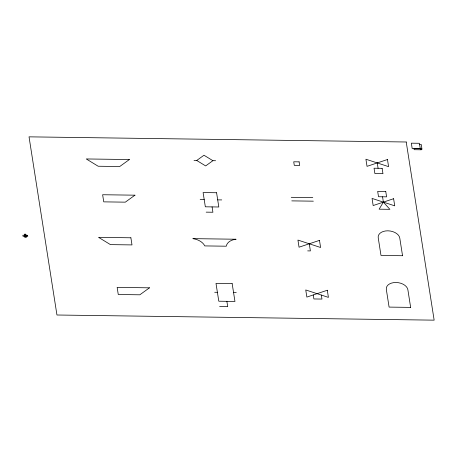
<?xml version="1.0" encoding="UTF-8"?>
<svg xmlns="http://www.w3.org/2000/svg" width="457" height="457" viewBox="0 0 457 457"><rect width="100%" height="100%" fill="white"/><g stroke="black" fill="none" stroke-linecap="round" stroke-linejoin="round"><path stroke-width="0.69" d="M383.389 202.131L379.121 209.18L389.895 209.329L383.389 202.131L382.555 196.784M194.036 160.43L196.733 160.47L203.976 155.231L212.899 160.687L215.59 160.727M212.899 160.687L205.65 165.925L196.733 160.47M419.617 144.412L421.234 144.435L421.994 149.279L420.377 149.256L419.423 143.292L411.34 143.178L412.18 148.525L420.263 148.634M291.229 197.315L312.782 197.607M200.183 199.623L204.222 199.68M217.692 199.863L221.736 199.92M291.783 200.88L313.342 201.171M206.176 212.151L212.911 212.242L212.077 206.901M24.632 236.338L26.152 236.36M307.687 250.876L310.383 250.91L309.263 243.781M214.699 292.269L217.395 292.309M233.561 292.526L236.252 292.566M219.628 306.561L227.712 306.67L226.872 301.323M377.248 162.932L378.088 168.279M321.334 295.062L321.962 299.067L313.879 298.958L313.251 294.948M26.083 235.292L26.249 236.338M24.37 235.269L24.535 236.315M129.377 159.544L119.717 166.525L98.164 166.234L86.264 158.956L129.377 159.544M134.958 195.179L125.298 202.16L103.745 201.863L102.631 194.739L134.958 195.179M149.479 287.824L139.819 294.805L118.266 294.508L117.146 287.379L149.479 287.824M387.467 159.516L367.028 166.348L365.914 159.225L388.581 166.645L387.467 159.516M393.608 198.715L373.169 205.547L372.055 198.418L394.728 205.839L393.608 198.715M319.483 240.371L299.044 247.197L297.93 240.074L320.597 247.494L319.483 240.371M327.298 290.252L306.864 297.084L305.744 289.961L328.417 297.381L327.298 290.252M406.227 141.996L29.031 136.843L56.954 315.004L434.15 320.157L406.227 141.996M421.097 148.731L414.025 148.634L414.191 149.702L421.268 149.799L421.097 148.731M299.112 161.864L293.725 161.795L294.285 165.354L299.672 165.428L299.112 161.864M382.126 168.336L374.043 168.222L374.883 173.569L382.966 173.677L382.126 168.336M385.754 191.494L377.676 191.386L378.51 196.727L386.593 196.841L385.754 191.494M216.578 192.74L203.102 192.557L205.342 206.81L218.812 206.992L216.578 192.74M25.815 234.218L24.301 234.201L24.798 237.389L26.317 237.406L25.815 234.218M27.603 235.309L22.85 235.246L23.016 236.298L27.768 236.36L27.603 235.309M130.885 237.789L98.552 237.349L110.445 244.621L131.999 244.918L130.885 237.789M235.961 239.228L192.854 238.64A13.893 8.963 8 0 1 204.747 245.912L226.301 246.203A13.893 8.963 8 0 1 235.961 239.228M402.543 255.726L380.989 255.429L378.225 237.794A10.894 7.032 8 0 1 387.884 230.814A10.894 7.032 8 0 1 399.778 238.086L402.543 255.726M232.162 283.62L215.995 283.397L218.789 301.214L234.955 301.437L232.162 283.62M410.643 307.39L389.09 307.098L386.325 289.458A10.894 7.032 8 0 1 395.985 282.483A10.894 7.032 8 0 1 407.878 289.755L410.643 307.39"/></g></svg>
